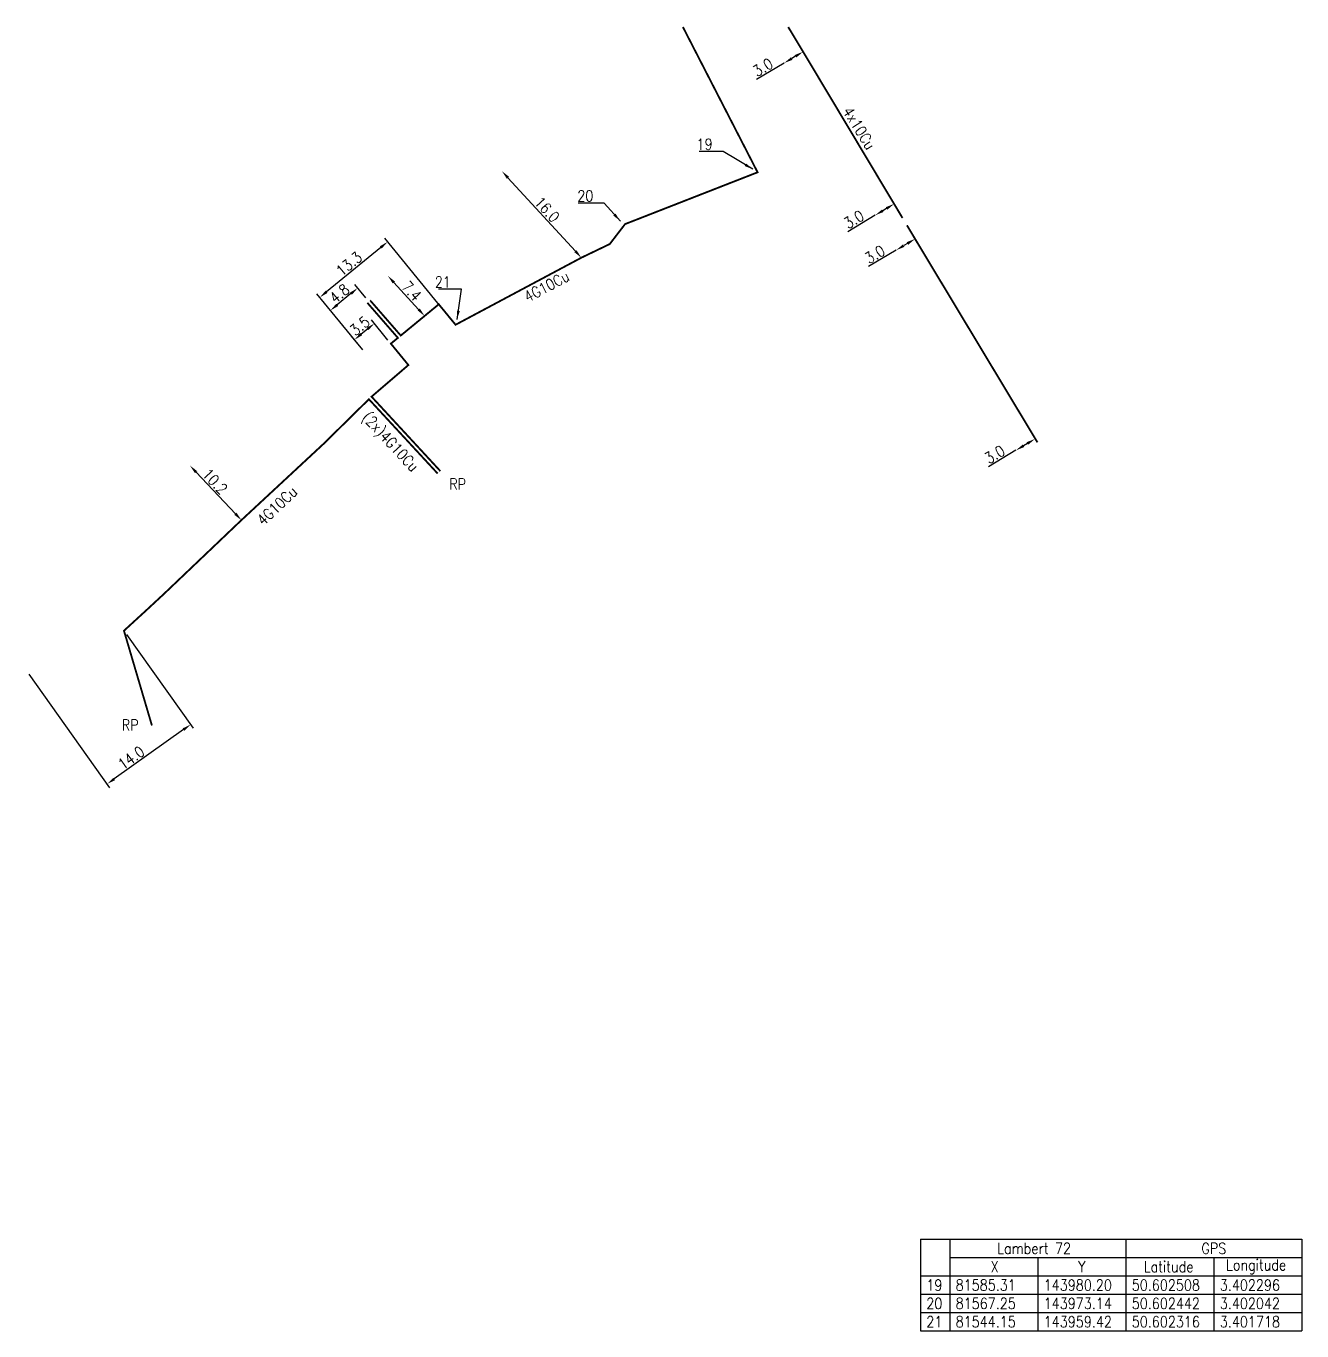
# Model space of a CAD drawing. Header units: millimetres. Extents: x 81122 to 82000, y 143040 to 144000.
# Drawn here: x 81485.6 to 81659.5, y 143822.3 to 144000.1 of the extents above; entities that cross this region are included whole.
import ezdxf
from ezdxf.enums import TextEntityAlignment as Align

# ---------------------------------------------------------------- set-up
doc = ezdxf.new("R2010")
doc.units = ezdxf.units.MM
doc.header["$PDMODE"] = 34
doc.linetypes.add('E_ST_Cu', pattern=[2000, 1000, 1000])
doc.layers.get('0').update_dxf_attribs({"linetype": 'CONTINUOUS'})
doc.layers.get('DEFPOINTS').update_dxf_attribs({"linetype": 'CONTINUOUS'})
doc.layers.add('E_100', color=3, linetype='CONTINUOUS')
doc.styles.get("Standard").update_dxf_attribs({"font": 'romans.shx', "width": 0.85})
doc.dimstyles.get("Standard").update_dxf_attribs({"dimtxt": 1.5, "dimasz": 1.2, "dimexe": 0.625, "dimexo": 0.625, "dimgap": 0.25, "dimtad": 1, "dimdec": 1, "dimzin": 0, "dimdsep": 46, "dimtxsty": 'Standard', "dimcen": -0.5, "dimadec": 0, "dimazin": 0, "dimtfac": 1, "dimtdec": 1, "dimtmove": 0, "dimatfit": 3, "dimfxl": 0, "dimtolj": 1, "dimtzin": 0, "dimarcsym": 0})

# ---------------------------------------------------------------- blocks, each defined once
blk = doc.blocks.new('*D75')
at = {"layer": 'DEFPOINTS', "color": 0, "linetype": 'Continuous', "transparency": 16777216}
for p in [(81623.1, 143943.85), (81620.52, 143942.31), (81620.52, 143942.31)]:
    blk.add_point(p, dxfattribs=at)
at = {"layer": 'E_100', "color": 0, "linetype": 'Continuous', "lineweight": -2, "transparency": 16777216}
for p, q in [((81620.52, 143942.31), (81616.77, 143940.07)), ((81622.07, 143943.24), (81621.55, 143942.93))]:
    blk.add_line(p, q, dxfattribs=at)
at = {"layer": 'E_100', "color": 0, "linetype": 'Continuous', "transparency": 16777216}
for points in [[(81621.96, 143943.41), (81622.17, 143943.06), (81623.1, 143943.85)], [(81621.45, 143943.1), (81621.66, 143942.76), (81620.52, 143942.31)]]:
    blk.add_solid(points, dxfattribs=at)
at = {"layer": 'E_100', "color": 0, "linetype": 'Continuous', "transparency": 16777216, "insert": (81617.62, 143941.74), "char_height": 1.5, "attachment_point": 5, "rotation": 30.8937}
blk.add_mtext('\\A1;3.0', dxfattribs=at)
blk = doc.blocks.new('*D76')
at = {"layer": 'DEFPOINTS', "color": 0, "linetype": 'Continuous', "transparency": 16777216}
for p in [(81591.51, 143996.63), (81588.93, 143995.09), (81588.93, 143995.09)]:
    blk.add_point(p, dxfattribs=at)
at = {"layer": 'E_100', "color": 0, "linetype": 'Continuous', "lineweight": -2, "transparency": 16777216}
for p, q in [((81590.48, 143996.01), (81589.96, 143995.7)), ((81588.93, 143995.09), (81585.18, 143992.84))]:
    blk.add_line(p, q, dxfattribs=at)
at = {"layer": 'E_100', "color": 0, "linetype": 'Continuous', "transparency": 16777216}
for points in [[(81589.86, 143995.87), (81590.06, 143995.53), (81588.93, 143995.09)], [(81590.37, 143996.18), (81590.58, 143995.84), (81591.51, 143996.63)]]:
    blk.add_solid(points, dxfattribs=at)
at = {"layer": 'E_100', "color": 0, "linetype": 'Continuous', "transparency": 16777216, "insert": (81586.03, 143994.51), "char_height": 1.5, "attachment_point": 5, "rotation": 30.8937}
blk.add_mtext('\\A1;3.0', dxfattribs=at)
blk = doc.blocks.new('*D77')
at = {"layer": 'DEFPOINTS', "color": 0, "linetype": 'Continuous', "transparency": 16777216}
for p in [(81603.91, 143975.89), (81601.34, 143974.35), (81601.34, 143974.35)]:
    blk.add_point(p, dxfattribs=at)
at = {"layer": 'E_100', "color": 0, "linetype": 'Continuous', "lineweight": -2, "transparency": 16777216}
for p, q in [((81601.34, 143974.35), (81597.59, 143972.1)), ((81602.88, 143975.27), (81602.37, 143974.96))]:
    blk.add_line(p, q, dxfattribs=at)
at = {"layer": 'E_100', "color": 0, "linetype": 'Continuous', "transparency": 16777216}
for points in [[(81602.78, 143975.44), (81602.99, 143975.1), (81603.91, 143975.89)], [(81602.27, 143975.13), (81602.47, 143974.79), (81601.34, 143974.35)]]:
    blk.add_solid(points, dxfattribs=at)
at = {"layer": 'E_100', "color": 0, "linetype": 'Continuous', "transparency": 16777216, "insert": (81598.43, 143973.77), "char_height": 1.5, "attachment_point": 5, "rotation": 30.8937}
blk.add_mtext('\\A1;3.0', dxfattribs=at)
blk = doc.blocks.new('*D78')
at = {"layer": 'DEFPOINTS', "color": 0, "linetype": 'Continuous', "transparency": 16777216}
for p in [(81606.77, 143971.12), (81604.19, 143969.58), (81604.19, 143969.58)]:
    blk.add_point(p, dxfattribs=at)
at = {"layer": 'E_100', "color": 0, "linetype": 'Continuous', "lineweight": -2, "transparency": 16777216}
for p, q in [((81605.74, 143970.51), (81605.22, 143970.2)), ((81604.19, 143969.58), (81600.44, 143967.34))]:
    blk.add_line(p, q, dxfattribs=at)
at = {"layer": 'E_100', "color": 0, "linetype": 'Continuous', "transparency": 16777216}
for points in [[(81605.12, 143970.37), (81605.32, 143970.03), (81604.19, 143969.58)], [(81605.63, 143970.68), (81605.84, 143970.33), (81606.77, 143971.12)]]:
    blk.add_solid(points, dxfattribs=at)
at = {"layer": 'E_100', "color": 0, "linetype": 'Continuous', "transparency": 16777216, "insert": (81601.29, 143969.01), "char_height": 1.5, "attachment_point": 5, "rotation": 30.8937}
blk.add_mtext('\\A1;3.0', dxfattribs=at)
blk = doc.blocks.new('Entete_Axe')
at = {"color": 7, "linetype": 'Continuous'}
for p, q in [((0, 0), (52, 0)), ((0, 0), (0, -5)), ((4, 0), (4, -5)), ((28, 0), (28, -5)), ((52, 0), (52, -5)), ((4, -2.5), (52, -2.5)), ((16, -2.5), (16, -5)), ((40, -2.5), (40, -5)), ((0, -5), (52, -5))]:
    blk.add_line(p, q, dxfattribs=at)
at = {"color": 7, "linetype": 'Continuous', "char_height": 1.5}
for s, insert, width, attachment_point in [('\\pi6.475;Lambert 72', (4, -0.5), 24, 1), ('\\pi10.3;GPS', (28, -0.5), 24, 1), ('\\pi5.075;X', (4.5, -3.75), 11, 4), ('\\pi5.0143;Y', (16.5, -3.75), 11, 4), ('\\pi1.9482;Latitude', (28.5, -3.75), 11, 4), ('\\pi1.1589;Longitude', (40.5, -3.75), 11, 4)]:
    blk.add_mtext(s, dxfattribs=dict(at, insert=insert, width=width, attachment_point=attachment_point))
blk = doc.blocks.new('Ligne_Axe')
at = {"color": 7, "linetype": 'Continuous'}
for p, q in [((0, 0), (52, 0)), ((0, 0), (0, -2.5)), ((4, 0), (4, -2.5)), ((16, 0), (16, -2.5)), ((28, 0), (28, -2.5)), ((40, 0), (40, -2.5)), ((52, 0), (52, -2.5)), ((0, -2.5), (52, -2.5))]:
    blk.add_line(p, q, dxfattribs=at)
at = {"color": 7, "linetype": 'Continuous', "width": 0.85}
for tag, p in [('PT', (0.81, -1.25)), ('INSLX', (4.81, -1.25)), ('INSLY', (16.81, -1.25)), ('INSGX', (28.81, -1.25)), ('INSGY', (40.81, -1.25))]:
    blk.add_attdef(tag, text='', height=1.5, dxfattribs=at).set_placement(p, align=Align.MIDDLE_LEFT)
blk = doc.blocks.new('*D110')
at = {"layer": 'DEFPOINTS', "color": 0, "linetype": 'Continuous', "transparency": 16777216}
for p in [(81498.96, 143917.72), (81485.62, 143912.31), (81496.64, 143896.82)]:
    blk.add_point(p, dxfattribs=at)
at = {"layer": 'E_100', "color": 0, "linetype": 'Continuous', "lineweight": -2, "transparency": 16777216}
for p, q in [((81499.32, 143917.21), (81508.41, 143904.43)), ((81485.98, 143911.8), (81497.01, 143896.31)), ((81507.07, 143904.24), (81497.62, 143897.52))]:
    blk.add_line(p, q, dxfattribs=at)
at = {"layer": 'E_100', "color": 0, "linetype": 'Continuous', "transparency": 16777216}
for points in [[(81506.96, 143904.41), (81507.19, 143904.08), (81508.05, 143904.94)], [(81497.5, 143897.68), (81497.74, 143897.36), (81496.64, 143896.82)]]:
    blk.add_solid(points, dxfattribs=at)
at = {"layer": 'E_100', "color": 0, "linetype": 'Continuous', "transparency": 16777216, "insert": (81499.94, 143900.4), "char_height": 1.5, "attachment_point": 5, "rotation": 35.4306}
blk.add_mtext('\\A1;14.0', dxfattribs=at)
blk = doc.blocks.new('*D111')
at = {"layer": 'DEFPOINTS', "color": 0, "linetype": 'Continuous', "transparency": 16777216}
for p in [(81507.97, 143940.21), (81507.97, 143940.21), (81514.96, 143932.79)]:
    blk.add_point(p, dxfattribs=at)
at = {"layer": 'E_100', "color": 0, "linetype": 'Continuous', "lineweight": -2, "transparency": 16777216}
blk.add_line((81514.14, 143933.66), (81508.79, 143939.34), dxfattribs=at)
at = {"layer": 'E_100', "color": 0, "linetype": 'Continuous', "transparency": 16777216}
for points in [[(81508.94, 143939.47), (81508.64, 143939.2), (81507.97, 143940.21)], [(81514.29, 143933.8), (81513.99, 143933.52), (81514.96, 143932.79)]]:
    blk.add_solid(points, dxfattribs=at)
at = {"layer": 'E_100', "color": 0, "linetype": 'Continuous', "transparency": 16777216, "insert": (81511.36, 143938.07), "char_height": 1.5, "attachment_point": 5, "rotation": 313.306}
blk.add_mtext('\\A1;10.2', dxfattribs=at)
blk = doc.blocks.new('*D112')
at = {"layer": 'DEFPOINTS', "color": 0, "linetype": 'Continuous', "transparency": 16777216}
for p in [(81527.1, 143961.37), (81532.31, 143962.58), (81531.9, 143955.52)]:
    blk.add_point(p, dxfattribs=at)
at = {"layer": 'E_100', "color": 0, "linetype": 'Continuous', "lineweight": -2, "transparency": 16777216}
for p, q in [((81531.92, 143963.07), (81530.42, 143964.9)), ((81529.89, 143963.66), (81528.03, 143962.13)), ((81531.5, 143956), (81526.7, 143961.86))]:
    blk.add_line(p, q, dxfattribs=at)
at = {"layer": 'E_100', "color": 0, "linetype": 'Continuous', "transparency": 16777216}
for points in [[(81529.76, 143963.81), (81530.01, 143963.5), (81530.81, 143964.42)], [(81527.9, 143962.29), (81528.16, 143961.98), (81527.1, 143961.37)]]:
    blk.add_solid(points, dxfattribs=at)
at = {"layer": 'E_100', "color": 0, "linetype": 'Continuous', "transparency": 16777216, "insert": (81528.32, 143963.67), "char_height": 1.5, "attachment_point": 5, "rotation": 39.3245}
blk.add_mtext('\\A1;4.8', dxfattribs=at)
blk = doc.blocks.new('*D113')
at = {"layer": 'DEFPOINTS', "color": 0, "linetype": 'Continuous', "transparency": 16777216}
for p in [(81534.93, 143966.07), (81534.93, 143966.07), (81539.93, 143960.62)]:
    blk.add_point(p, dxfattribs=at)
at = {"layer": 'E_100', "color": 0, "linetype": 'Continuous', "lineweight": -2, "transparency": 16777216}
blk.add_line((81539.12, 143961.5), (81535.74, 143965.19), dxfattribs=at)
at = {"layer": 'E_100', "color": 0, "linetype": 'Continuous', "transparency": 16777216}
for points in [[(81535.89, 143965.32), (81535.59, 143965.05), (81534.93, 143966.07)], [(81539.27, 143961.64), (81538.98, 143961.37), (81539.93, 143960.62)]]:
    blk.add_solid(points, dxfattribs=at)
at = {"layer": 'E_100', "color": 0, "linetype": 'Continuous', "transparency": 16777216, "insert": (81538.17, 143964.02), "char_height": 1.5, "attachment_point": 5, "rotation": 312.5592}
blk.add_mtext('\\A1;7.4', dxfattribs=at)
blk = doc.blocks.new('*D114')
at = {"layer": 'DEFPOINTS', "color": 0, "linetype": 'Continuous', "transparency": 16777216}
for p in [(81525.65, 143963.15), (81544.15, 143959.42), (81531.9, 143955.52)]:
    blk.add_point(p, dxfattribs=at)
at = {"layer": 'E_100', "color": 0, "linetype": 'Continuous', "lineweight": -2, "transparency": 16777216}
for p, q in [((81543.75, 143959.91), (81534.5, 143971.21)), ((81533.96, 143969.96), (81526.57, 143963.91)), ((81531.5, 143956), (81525.25, 143963.63))]:
    blk.add_line(p, q, dxfattribs=at)
at = {"layer": 'E_100', "color": 0, "linetype": 'Continuous', "transparency": 16777216}
for points in [[(81533.84, 143970.12), (81534.09, 143969.81), (81534.89, 143970.72)], [(81526.45, 143964.07), (81526.7, 143963.76), (81525.65, 143963.15)]]:
    blk.add_solid(points, dxfattribs=at)
at = {"layer": 'E_100', "color": 0, "linetype": 'Continuous', "transparency": 16777216, "insert": (81529.63, 143967.71), "char_height": 1.5, "attachment_point": 5, "rotation": 39.3245}
blk.add_mtext('\\A1;13.3', dxfattribs=at)
blk = doc.blocks.new('*D115')
at = {"layer": 'DEFPOINTS', "color": 0, "linetype": 'Continuous', "transparency": 16777216}
for p in [(81550.47, 143980.34), (81550.47, 143980.34), (81561.29, 143968.56)]:
    blk.add_point(p, dxfattribs=at)
at = {"layer": 'E_100', "color": 0, "linetype": 'Continuous', "lineweight": -2, "transparency": 16777216}
blk.add_line((81560.48, 143969.44), (81551.28, 143979.46), dxfattribs=at)
at = {"layer": 'E_100', "color": 0, "linetype": 'Continuous', "transparency": 16777216}
for points in [[(81551.43, 143979.6), (81551.14, 143979.32), (81550.47, 143980.34)], [(81560.63, 143969.58), (81560.34, 143969.31), (81561.29, 143968.56)]]:
    blk.add_solid(points, dxfattribs=at)
at = {"layer": 'E_100', "color": 0, "linetype": 'Continuous', "transparency": 16777216, "insert": (81556.62, 143975.13), "char_height": 1.5, "attachment_point": 5, "rotation": 312.5592}
blk.add_mtext('\\A1;16.0', dxfattribs=at)
blk = doc.blocks.new('*D116')
at = {"layer": 'DEFPOINTS', "color": 0, "linetype": 'Continuous', "transparency": 16777216}
for p in [(81530.37, 143957.38), (81535.33, 143956.85), (81531.9, 143955.52)]:
    blk.add_point(p, dxfattribs=at)
at = {"layer": 'E_100', "color": 0, "linetype": 'Continuous', "lineweight": -2, "transparency": 16777216}
for p, q in [((81534.94, 143957.33), (81532.68, 143960.08)), ((81531.5, 143956), (81529.98, 143957.86)), ((81532.15, 143958.84), (81531.3, 143958.14))]:
    blk.add_line(p, q, dxfattribs=at)
at = {"layer": 'E_100', "color": 0, "linetype": 'Continuous', "transparency": 16777216}
for points in [[(81532.02, 143958.99), (81532.28, 143958.68), (81533.08, 143959.6)], [(81531.17, 143958.3), (81531.43, 143957.99), (81530.37, 143957.38)]]:
    blk.add_solid(points, dxfattribs=at)
at = {"layer": 'E_100', "color": 0, "linetype": 'Continuous', "transparency": 16777216, "insert": (81531.09, 143959.26), "char_height": 1.5, "attachment_point": 5, "rotation": 39.3245}
blk.add_mtext('\\A1;3.5', dxfattribs=at)

msp = doc.modelspace()

# ---------------------------------------------------------------- linework, layer by layer
at = {"layer": 'E_100', "linetype": 'E_ST_Cu', "const_width": 0.25, "flags": 128}
for points in [[(81575.13, 144000), (81585.31, 143980.2), (81567.25, 143973.14), (81565.16, 143970.42), (81561.29, 143968.56), (81544.15, 143959.42), (81541.86, 143962.21), (81539.93, 143960.62), (81536.68, 143957.95), (81532.5, 143962.75)], [(81605.06, 143973.97), (81603.91, 143975.89), (81591.51, 143996.63), (81589.48, 144000)], [(81623.45, 143943.39), (81623.45, 143943.39), (81606.77, 143971.12), (81605.66, 143972.98)], [(81532.13, 143962.41), (81536.29, 143957.63), (81535.33, 143956.85), (81537.72, 143953.93), (81532.7, 143949.62), (81542.07, 143939.48)], [(81502.77, 143904.8), (81498.96, 143917.72), (81501.94, 143920.45), (81504.41, 143922.74), (81514.96, 143932.79), (81526.19, 143943.22), (81531.44, 143948.39), (81532.34, 143949.27), (81541.71, 143939.14)]]:
    msp.add_lwpolyline(points, dxfattribs=at)

# ---------------------------------------------------------------- block references
at = {"layer": 'E_100', "color": 7}
msp.add_blockref('Entete_Axe', (81607.49, 143834.79), dxfattribs=at)
for p, values in [((81607.49, 143829.79), {'PT': '19', 'INSLX': '81585.31', 'INSLY': '143980.20', 'INSGX': '50.602508', 'INSGY': '3.402296'}), ((81607.49, 143827.29), {'PT': '20', 'INSLX': '81567.25', 'INSLY': '143973.14', 'INSGX': '50.602442', 'INSGY': '3.402042'}), ((81607.49, 143824.79), {'PT': '21', 'INSLX': '81544.15', 'INSLY': '143959.42', 'INSGX': '50.602316', 'INSGY': '3.401718'})]:
    msp.add_blockref('Ligne_Axe', p, dxfattribs=at).add_auto_attribs(values)

# ---------------------------------------------------------------- texts
at = {"layer": 'E_100', "linetype": 'Continuous', "width": 0.85}
for s, rotation, p in [('4x10Cu', 301.7327, (81599.16, 143986.22)), ('4G10Cu', 28.0524, (81556.56, 143964.66)), ('(2x)4G10Cu', 312.7457, (81535.23, 143943.41)), ('4G10Cu', 43.4586, (81519.82, 143934.75))]:
    msp.add_text(s, height=1.5, rotation=rotation, dxfattribs=at).set_placement(p, align=Align.MIDDLE)
for p in [(81543.29, 143936.95), (81498.66, 143904.12)]:
    msp.add_text('RP', height=1.5, dxfattribs=at).set_placement(p)
at = {"layer": 'E_100', "color": 7, "linetype": 'Continuous', "char_height": 1.5, "attachment_point": 9}
for s, insert in [('\\A1;19', (81579.18, 143983.28)), ('\\A1;20', (81562.93, 143976.23)), ('\\A1;21', (81543.51, 143964.51))]:
    msp.add_mtext(s, dxfattribs=dict(at, insert=insert))

# ---------------------------------------------------------------- dimensions: what is measured, and where the dimension line sits
at = {"layer": 'E_100', "linetype": 'Continuous'}
for base, p1, p2, angle, picture, middle in [((81588.93, 143995.09), (81591.51, 143996.63), (81588.93, 143995.09), 30.8937, '*D76', (81586.54, 143993.65)), ((81550.47, 143980.34), (81561.29, 143968.56), (81550.47, 143980.34), 312.5592, '*D115', (81555.88, 143974.45)), ((81601.34, 143974.35), (81603.91, 143975.89), (81601.34, 143974.35), 30.8937, '*D77', (81598.95, 143972.92)), ((81604.19, 143969.58), (81606.77, 143971.12), (81604.19, 143969.58), 30.8937, '*D78', (81601.8, 143968.15)), ((81527.1, 143961.37), (81532.31, 143962.58), (81531.9, 143955.52), 39.3245, '*D112', (81528.96, 143962.9)), ((81534.93, 143966.07), (81539.93, 143960.62), (81534.93, 143966.07), 312.5592, '*D113', (81537.43, 143963.35)), ((81530.37, 143957.38), (81535.33, 143956.85), (81531.9, 143955.52), 39.3245, '*D116', (81531.73, 143958.49)), ((81620.52, 143942.31), (81623.1, 143943.85), (81620.52, 143942.31), 30.8937, '*D75', (81618.13, 143940.88)), ((81507.97, 143940.21), (81514.96, 143932.79), (81507.97, 143940.21), 313.306, '*D111', (81510.63, 143937.39)), ((81496.64, 143896.82), (81498.96, 143917.72), (81485.62, 143912.31), 35.4306, '*D110', (81500.52, 143899.58))]:
    dim = msp.add_linear_dim(base=base, p1=p1, p2=p2, angle=angle, dimstyle='Standard', dxfattribs=at)
    dim.commit()
    dim.dimension.update_dxf_attribs({"geometry": picture, "text_midpoint": middle, "dimtype": 160})
dim = msp.add_linear_dim(base=(81525.65, 143963.15), p1=(81544.15, 143959.42), p2=(81531.9, 143955.52), angle=39.3245, text='13.3', dimstyle='Standard', dxfattribs=at)
dim.commit()
dim.dimension.update_dxf_attribs({"geometry": '*D114', "text_midpoint": (81530.27, 143966.94), "dimtype": 160})

# ---------------------------------------------------------------- leaders
at = {"layer": 'E_100', "color": 7, "linetype": 'Continuous', "annotation_type": 0, "has_hookline": 1, "hookline_direction": 1}
for points, text_width in [([(81584.67, 143980.61), (81580.63, 143983.03), (81579.43, 143983.03)], 1.82), ([(81566.61, 143973.55), (81564.38, 143975.98), (81563.18, 143975.98)], 2.06), ([(81544.35, 143960.13), (81544.96, 143964.26), (81543.76, 143964.26)], 1.7)]:
    msp.add_leader(points, dimstyle='Standard', dxfattribs=dict(at, text_width=text_width))

doc.saveas('drawing.dxf')
